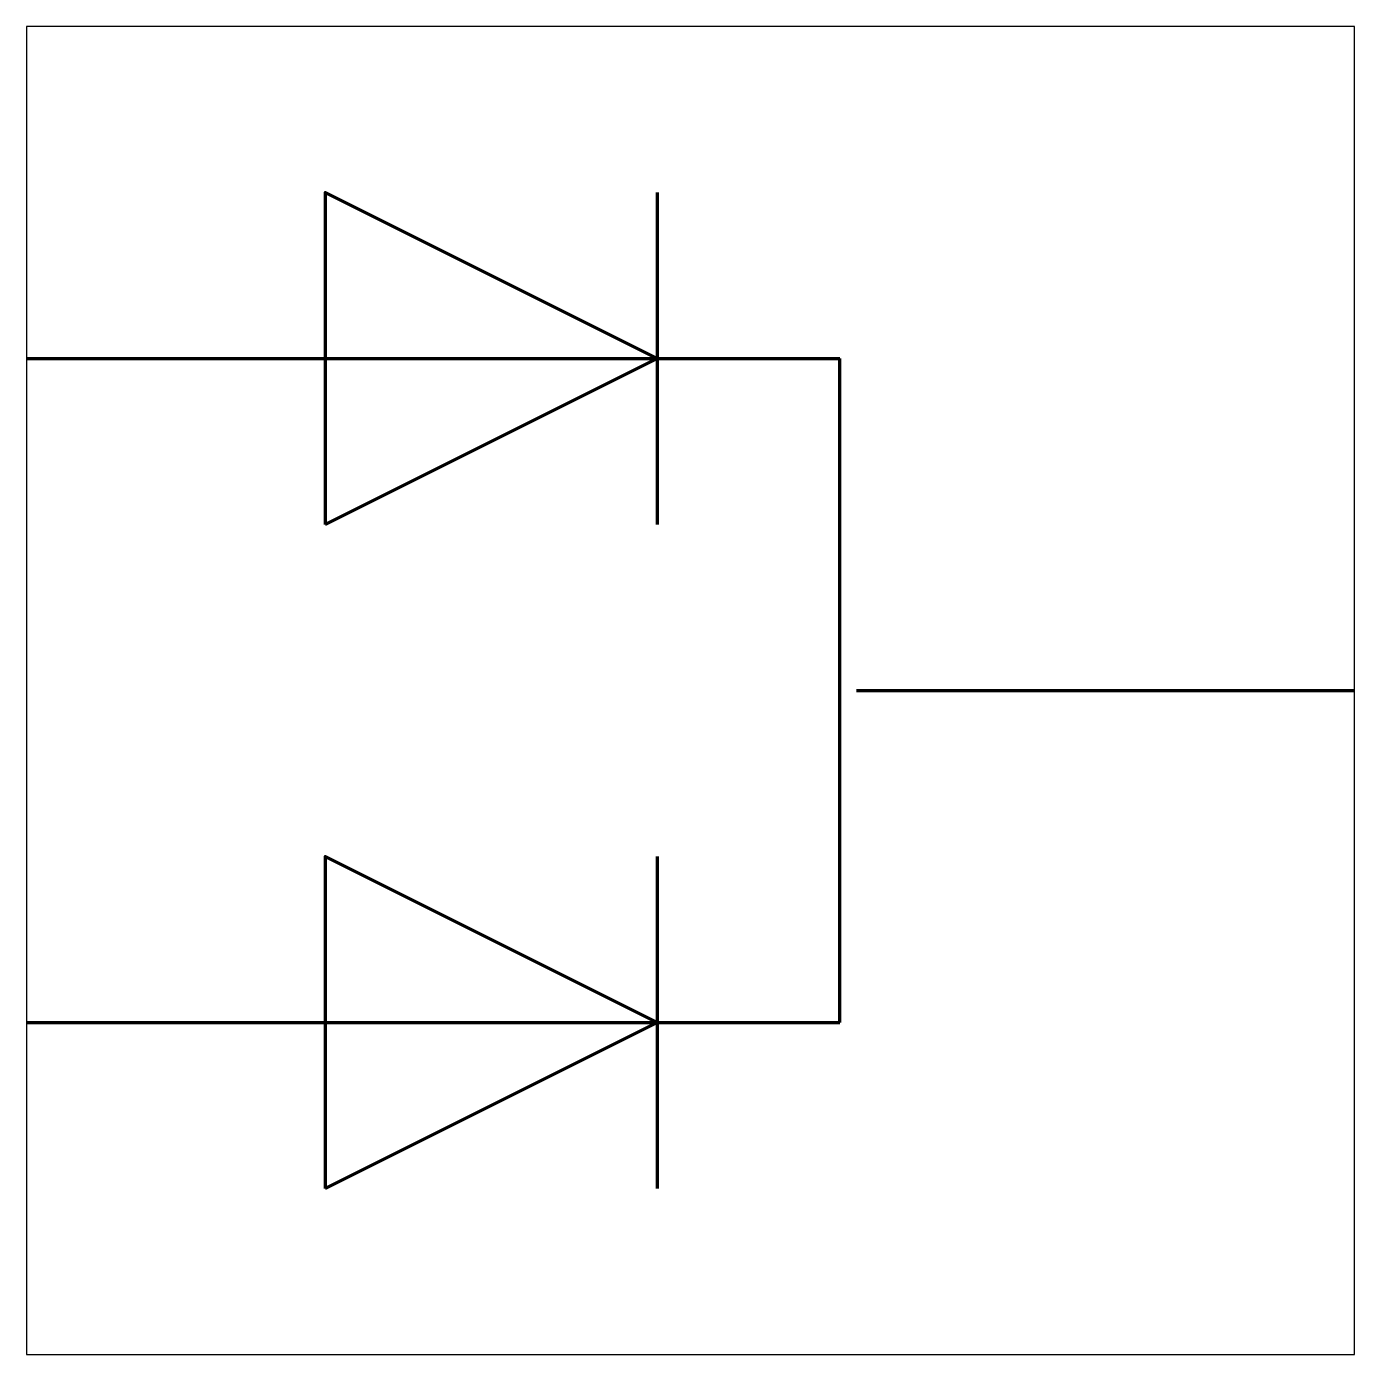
# Model space of a CAD drawing. Header units: centimetres. Extents: x -11.5 to -9.5, y -15.85 to -13.85.
import ezdxf

# ---------------------------------------------------------------- set-up
doc = ezdxf.new("R2010")
doc.units = ezdxf.units.CM
doc.header["$MEASUREMENT"] = 0
doc.layers.add('Layer 1', color=7, linetype='Continuous')

msp = doc.modelspace()

# ---------------------------------------------------------------- linework, layer by layer
at = {"layer": 'Layer 1', "color": 7}
msp.add_open_spline([(-11.5, -13.85), (-11.5, -13.85), (-9.5, -13.85), (-9.5, -13.85), (-9.5, -13.85), (-9.5, -13.85), (-9.5, -15.85), (-9.5, -15.85), (-9.5, -15.85), (-9.5, -15.85), (-11.5, -15.85), (-11.5, -15.85), (-11.5, -15.85), (-11.5, -15.85), (-11.5, -13.85), (-11.5, -13.85)], degree=3, knots=[0, 0, 0, 0, 0.25, 0.25, 0.25, 0.25, 0.5, 0.5, 0.5, 0.5, 0.75, 0.75, 0.75, 0.75, 1, 1, 1, 1], dxfattribs=at)
at = {"layer": 'Layer 1', "color": 7, "lineweight": 106}
for points in [[(-11.05001, -14.6), (-11.05001, -14.6), (-11.05001, -14.1), (-11.05001, -14.1), (-11.05001, -14.1), (-11.05001, -14.1), (-10.55, -14.35), (-10.55, -14.35), (-10.55, -14.35), (-10.55, -14.35), (-11.05001, -14.6), (-11.05001, -14.6)], [(-11.05001, -15.6), (-11.05001, -15.6), (-11.05001, -15.1), (-11.05001, -15.1), (-11.05001, -15.1), (-11.05001, -15.1), (-10.55, -15.35), (-10.55, -15.35), (-10.55, -15.35), (-10.55, -15.35), (-11.05001, -15.6), (-11.05001, -15.6)]]:
    msp.add_open_spline(points, degree=3, knots=[0, 0, 0, 0, 0.3333333, 0.3333333, 0.3333333, 0.3333333, 0.6666667, 0.6666667, 0.6666667, 0.6666667, 1, 1, 1, 1], dxfattribs=at)
at = {"layer": 'Layer 1', "color": 250, "lineweight": 106}
for points in [[(-10.55001, -14.1), (-10.55001, -14.1), (-10.55001, -14.6), (-10.55001, -14.6)], [(-11.5, -14.35), (-11.5, -14.35), (-10.275, -14.35), (-10.275, -14.35)], [(-10.275, -15.35), (-10.275, -15.35), (-10.275, -14.35), (-10.275, -14.35)], [(-10.25, -14.85), (-10.25, -14.85), (-9.50001, -14.84998), (-9.50001, -14.84998)], [(-10.55001, -15.1), (-10.55001, -15.1), (-10.55001, -15.6), (-10.55001, -15.6)], [(-11.5, -15.35), (-11.5, -15.35), (-10.275, -15.35), (-10.275, -15.35)]]:
    msp.add_open_spline(points, degree=3, dxfattribs=at)

doc.saveas('drawing.dxf')
